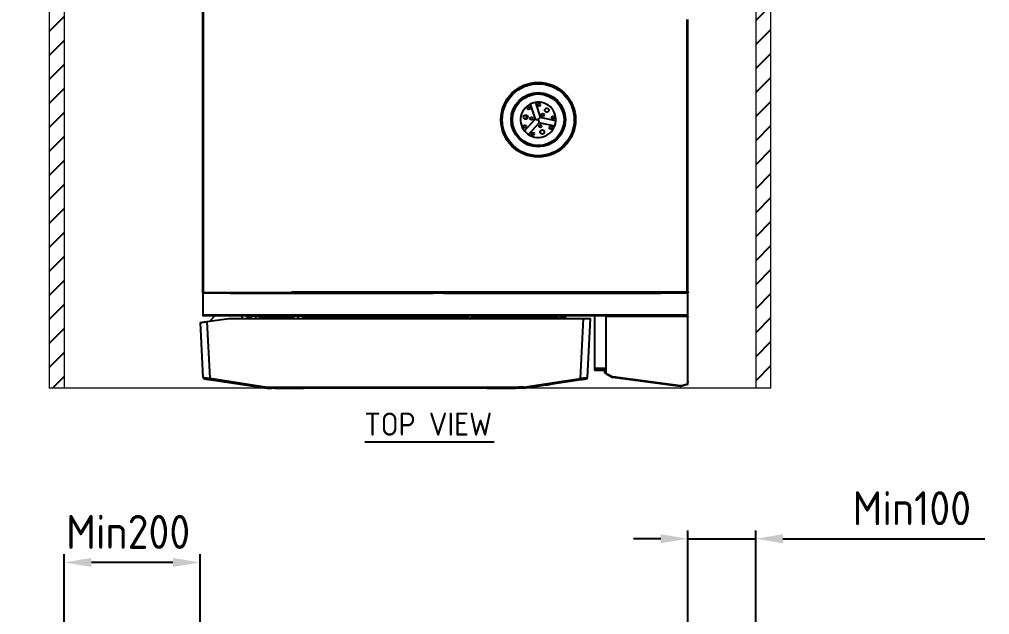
# Model space of a CAD drawing. Header units: millimetres. Extents: x 0 to 4395, y 0 to 3090.
# Drawn here: x 1574 to 3003, y 1479 to 2356 of the extents above; entities that cross this region are included whole.
import ezdxf

# ---------------------------------------------------------------- set-up
doc = ezdxf.new("R2010")
doc.units = ezdxf.units.MM
doc.header["$LTSCALE"] = 10
doc.header["$PDSIZE"] = -1
doc.linetypes.add('HIDDEN', pattern=[1.905, 1.27, -0.635])
doc.layers.add('D', color=102, linetype='Continuous')
doc.layers.add('H', color=2, linetype='HIDDEN')
doc.layers.add('S', color=4, linetype='Continuous', lineweight=15)
doc.styles.get("Standard").update_dxf_attribs({"font": 'KAIU.TTF'})
doc.styles.add('STU25', font='isocp2.shx')
doc.dimstyles.new('STU25', dxfattribs={"dimscale": 20, "dimtxt": 2.5, "dimasz": 2, "dimexe": 0.6, "dimexo": 1, "dimgap": 1, "dimtad": 1, "dimdsep": 46, "dimtxsty": 'STU25', "dimcen": 2, "dimazin": 2, "dimtfac": 1, "dimtmove": 0, "dimatfit": 3, "dimfxl": 0, "dimtolj": 1, "dimtzin": 0, "dimarcsym": 0})

# ---------------------------------------------------------------- blocks, each defined once
blk = doc.blocks.new('*D13')
at = {"layer": 'D', "color": 0, "lineweight": -2}
for p, q in [((1639.7, 1466.1), (1639.7, 1567.9)), ((1839.7, 1285.8), (1839.7, 1567.9)), ((1799.7, 1555.9), (1679.7, 1555.9))]:
    blk.add_line(p, q, dxfattribs=at)
at = {"layer": 'D', "color": 0}
for points in [[(1679.7, 1562.6), (1679.7, 1549.3), (1639.7, 1555.9)], [(1799.7, 1549.3), (1799.7, 1562.6), (1839.7, 1555.9)]]:
    blk.add_solid(points, dxfattribs=at)
at = {"layer": 'Defpoints', "color": 0}
for p in [(1639.7, 1555.9), (1639.7, 1446.1), (1839.7, 1265.8)]:
    blk.add_point(p, dxfattribs=at)
at = {"layer": 'D', "color": 0, "insert": (1733.8, 1600.9), "char_height": 50, "attachment_point": 5, "style": 'STU25'}
blk.add_mtext('\\A1;Min200', dxfattribs=at)
blk = doc.blocks.new('*D14')
at = {"layer": 'D', "color": 0, "lineweight": -2}
for p, q in [((2558.7, 1349.1), (2558.7, 1602.8)), ((2658.7, 1466.1), (2658.7, 1602.8)), ((2518.7, 1590.8), (2478.7, 1590.8)), ((2558.7, 1590.8), (2658.7, 1590.8)), ((2698.7, 1590.8), (2996.3, 1590.8))]:
    blk.add_line(p, q, dxfattribs=at)
at = {"layer": 'D', "color": 0}
for points in [[(2518.7, 1584.2), (2518.7, 1597.5), (2558.7, 1590.8)], [(2698.7, 1597.5), (2698.7, 1584.2), (2658.7, 1590.8)]]:
    blk.add_solid(points, dxfattribs=at)
at = {"layer": 'Defpoints', "color": 0}
for p in [(2658.7, 1590.8), (2658.7, 1446.1), (2558.7, 1329.1)]:
    blk.add_point(p, dxfattribs=at)
at = {"layer": 'D', "color": 0, "insert": (2888.8, 1635.8), "char_height": 50, "attachment_point": 5, "style": 'STU25'}
blk.add_mtext('\\A1;Min100', dxfattribs=at)
blk = doc.blocks.new('*D15')
at = {"layer": 'D', "color": 0, "lineweight": -2}
for p, q in [((1719.7, 2724.8), (1464.4, 2724.8)), ((1476.4, 2562), (1476.4, 2684.8)), ((1823.2, 2522), (1464.4, 2522)), ((1476.4, 2522), (1476.4, 2199.7))]:
    blk.add_line(p, q, dxfattribs=at)
at = {"layer": 'D', "color": 0}
for points in [[(1483.1, 2684.8), (1469.8, 2684.8), (1476.4, 2724.8)], [(1469.8, 2562), (1483.1, 2562), (1476.4, 2522)]]:
    blk.add_solid(points, dxfattribs=at)
at = {"layer": 'Defpoints', "color": 0}
for p in [(1476.4, 2724.8), (1739.7, 2724.8), (1843.2, 2522)]:
    blk.add_point(p, dxfattribs=at)
at = {"layer": 'D', "color": 0, "insert": (1431.4, 2312.2), "char_height": 50, "attachment_point": 5, "rotation": 90, "style": 'STU25'}
blk.add_mtext('\\A1;Min200', dxfattribs=at)

msp = doc.modelspace()

# ---------------------------------------------------------------- hatches: boundary and pattern name
at = {"layer": 'H', "ltscale": 5}
h = msp.add_hatch(dxfattribs=at)
h.set_pattern_fill('ANSI31', color=256, scale=200, style=0)
h.set_pattern_definition([(45, (193656.43, 13428.343), (-17.6776695, 17.6776695), [])])
h.paths.add_polyline_path([(1617.451, 2746.992), (1617.451, 1812.367), (1639.673, 1812.367), (1639.673, 2724.77), (2658.672, 2724.77), (2658.672, 1812.367), (2680.894, 1812.367), (2680.894, 2746.992)])

# ---------------------------------------------------------------- linework, layer by layer
at = {"color": 7, "linetype": 'Continuous', "lineweight": 25}
for p, q in [((1843.172, 2521.966), (1843.172, 1954.265)), ((1844.272, 2520.866), (1844.272, 1954.265)), ((2557.572, 1954.265), (2557.572, 2355.715)), ((2558.672, 2355.726), (2558.672, 2355.715)), ((2558.672, 1954.265), (2558.672, 2355.715)), ((2326.38, 2231.06), (2333.652, 2208.838)), ((2333.983, 2233.548), (2341.255, 2211.326)), ((2318.044, 2191.43), (2333.652, 2208.838)), ((2320.965, 2209.082), (2320.965, 2214.515)), ((2324, 2186.089), (2339.608, 2203.498)), ((2362.489, 2198.684), (2339.608, 2203.498)), ((2364.136, 2206.513), (2341.255, 2211.326)), ((1843.172, 1954.265), (1843.172, 1953.216)), ((2014.672, 1953.216), (1843.172, 1953.216)), ((1844.672, 1953.215), (1843.672, 1953.215)), ((1843.672, 1953.105), (1843.672, 1920.115)), ((1883.672, 1953.105), (1843.672, 1953.105)), ((1844.172, 1953.216), (1844.172, 1954.265)), ((1844.272, 1953.216), (1844.272, 1954.265)), ((1844.672, 1953.215), (1844.672, 1954.265)), ((1844.672, 1953.394), (1844.772, 1953.327)), ((1844.772, 1953.215), (1844.772, 1954.265)), ((1844.772, 1953.215), (2557.572, 1953.215)), ((1883.672, 1953.115), (1883.672, 1953.215)), ((2183.672, 1953.115), (1883.672, 1953.115)), ((1883.672, 1953.115), (1883.672, 1953.105)), ((1883.672, 1953.105), (2183.672, 1953.105)), ((1883.672, 1953.105), (1883.672, 1952.095)), ((2183.672, 1952.095), (1883.672, 1952.095)), ((1974.672, 1954.265), (1975.772, 1954.265)), ((1975.772, 1954.265), (2557.572, 1954.265)), ((2014.672, 1953.216), (2518.672, 1953.216)), ((2183.672, 1953.216), (2183.672, 1953.116)), ((2183.672, 1953.106), (2183.672, 1953.116)), ((2198.672, 1953.105), (2183.672, 1953.105)), ((2183.672, 1952.095), (2183.672, 1953.105)), ((2184.772, 1953.106), (2184.772, 1953.216)), ((2198.672, 1953.116), (2198.672, 1953.216)), ((2198.672, 1953.116), (2198.672, 1953.106)), ((2198.672, 1953.105), (2518.672, 1953.105)), ((2198.672, 1953.105), (2198.672, 1952.095)), ((2518.672, 1952.095), (2198.672, 1952.095)), ((2518.672, 1953.216), (2518.672, 1953.116)), ((2558.672, 1953.216), (2518.672, 1953.216)), ((2518.672, 1953.106), (2518.672, 1953.116)), ((2518.672, 1952.095), (2518.672, 1953.105)), ((2558.672, 1953.105), (2518.672, 1953.105)), ((2531.172, 1953.216), (2531.172, 1953.116)), ((2532.972, 1953.116), (2531.172, 1953.116)), ((2554.372, 1953.115), (2532.972, 1953.115)), ((2547.472, 1953.106), (2547.472, 1953.116)), ((2549.372, 1953.106), (2549.372, 1953.116)), ((2551.372, 1953.106), (2551.372, 1953.116)), ((2551.472, 1953.106), (2551.472, 1953.116)), ((2554.372, 1953.115), (2556.172, 1953.115)), ((2555.472, 1953.115), (2555.472, 1953.105)), ((2556.172, 1953.215), (2556.172, 1953.115)), ((2556.672, 1953.115), (2556.672, 1953.215)), ((2557.572, 1954.265), (2557.572, 1953.215)), ((2557.572, 1954.265), (2558.672, 1954.265)), ((2557.572, 1954.265), (2557.572, 1953.216)), ((2557.672, 1953.327), (2557.572, 1953.394)), ((2557.672, 1954.265), (2557.672, 1953.215)), ((2557.672, 1954.265), (2557.672, 1953.216)), ((2557.672, 1953.215), (2558.672, 1953.215)), ((2558.672, 1953.216), (2558.672, 1954.265)), ((2558.672, 1920.226), (2558.672, 1953.216)), ((2558.672, 1920.115), (2558.672, 1953.105)), ((1844.682, 1920.115), (1843.672, 1920.115)), ((2557.662, 1920.115), (1844.682, 1920.115)), ((1844.682, 1920.115), (1844.682, 1919.105)), ((2557.662, 1919.105), (1844.682, 1919.105)), ((1861.672, 1919.105), (1854.224, 1911.309)), ((1901.672, 1915.31), (1901.672, 1919.105)), ((1909.172, 1919.105), (1909.172, 1917.355)), ((1910.636, 1918.605), (1910.636, 1915.31)), ((1911.772, 1919.105), (1911.002, 1918.78)), ((1913.897, 1918.605), (1913.897, 1915.31)), ((1921.933, 1918.605), (1921.933, 1915.31)), ((1926.342, 1918.78), (1925.572, 1919.105)), ((1926.707, 1918.605), (1926.323, 1918.735)), ((1926.707, 1918.605), (1926.707, 1915.31)), ((1976.295, 1918.605), (1976.295, 1915.31)), ((1977.123, 1918.605), (1977.123, 1915.31)), ((1984.5, 1918.605), (1984.5, 1915.31)), ((1991.049, 1918.605), (1991.049, 1915.31)), ((2227.052, 1917.105), (2227.052, 1919.105)), ((2227.052, 1917.105), (2230.052, 1917.105)), ((2229.802, 1917.105), (2232.911, 1915.31)), ((2230.052, 1917.105), (2230.052, 1919.105)), ((2230.052, 1917.105), (2236.594, 1917.105)), ((2236.094, 1915.31), (2236.094, 1917.105)), ((2241.109, 1916.605), (2364.995, 1916.605)), ((2241.109, 1916.105), (2241.109, 1916.605)), ((2364.995, 1916.105), (2241.109, 1916.105)), ((2299.022, 1915.31), (2299.036, 1916.105)), ((2301.48, 1915.31), (2301.061, 1916.105)), ((2304.998, 1916.105), (2304.637, 1915.31)), ((2307.068, 1916.105), (2307.081, 1915.31)), ((2364.995, 1916.105), (2364.995, 1916.605)), ((2369.51, 1917.105), (2376.052, 1917.105)), ((2370.01, 1917.105), (2370.01, 1915.31)), ((2376.302, 1917.105), (2373.193, 1915.31)), ((2376.052, 1917.105), (2376.052, 1919.105)), ((2376.052, 1917.105), (2379.052, 1917.105)), ((2379.052, 1917.105), (2379.052, 1919.105)), ((2420.972, 1919.105), (2420.972, 1842.208)), ((2437.672, 1919.105), (2437.672, 1918.005)), ((2437.672, 1918.005), (2437.672, 1834.74)), ((2558.672, 1918.005), (2437.672, 1918.005)), ((2438.672, 1919.1), (2438.672, 1919.105)), ((2558.672, 1920.115), (2557.662, 1920.115)), ((2557.662, 1919.105), (2557.662, 1920.115)), ((2557.672, 1919.105), (2557.662, 1919.105)), ((2557.672, 1919.105), (2558.672, 1919.105)), ((2557.672, 1919.105), (2557.672, 1919.1)), ((2558.672, 1920.136), (2558.668, 1920.136)), ((2558.672, 1920.226), (2558.672, 1920.136)), ((2558.672, 1919.105), (2558.672, 1918.005)), ((2558.672, 1818.935), (2558.672, 1918.005)), ((1844.416, 1828.325), (1840.173, 1909.28)), ((1850.134, 1910.718), (1881.939, 1915.31)), ((1854.516, 1827.094), (1850.134, 1910.718)), ((1881.939, 1915.31), (2405.09, 1915.31)), ((2400.466, 1827.069), (2405.09, 1915.31)), ((2410.566, 1828.301), (2415.126, 1915.31)), ((2420.972, 1842.208), (2437.672, 1842.208)), ((2420.972, 1842.208), (2420.972, 1839.208)), ((2420.972, 1839.208), (2437.672, 1839.208)), ((2436.325, 1835.68), (2436.329, 1839.208)), ((2437.325, 1835.678), (2436.325, 1835.68)), ((2437.375, 1835.592), (2436.873, 1834.726)), ((2437.83, 1834.173), (2436.873, 1834.726)), ((2437.325, 1835.678), (2437.329, 1839.208)), ((2437.672, 1835.419), (2437.375, 1835.592)), ((2437.672, 1834.74), (2448.157, 1829.202)), ((2447.875, 1828.214), (2438.222, 1833.787)), ((1846.121, 1826.445), (1938.834, 1812.358)), ((1854.214, 1825.212), (1938.652, 1812.363)), ((1854.516, 1827.094), (1938.8, 1814.268)), ((2316.253, 1812.349), (2349.94, 1817.468)), ((2316.341, 1814.268), (2400.466, 1827.069)), ((2316.489, 1812.363), (2400.768, 1825.187)), ((2356.785, 1818.506), (2364.789, 1819.721)), ((2394.022, 1824.163), (2364.79, 1819.721)), ((2408.862, 1826.419), (2408.338, 1826.339)), ((2408.861, 1826.419), (2408.862, 1826.419)), ((2547.965, 1816.088), (2448.157, 1829.202)), ((2547.581, 1815.029), (2448.281, 1828.076)), ((2548.14, 1816.135), (2547.964, 1816.085)), ((2547.965, 1816.088), (2558.672, 1818.935)), ((2557.874, 1817.877), (2548.026, 1815.062)), ((2557.87, 1817.869), (2552.947, 1816.469)), ((2557.87, 1817.869), (2557.868, 1817.873)), ((2558.672, 1822.869), (2558.674, 1822.801)), ((2558.674, 1822.801), (2558.672, 1821.272)), ((1938.653, 1812.363), (1945.331, 1812.395)), ((1938.8, 1814.268), (1945.722, 1814.3)), ((1945.331, 1812.395), (1945.679, 1812.396)), ((2309.419, 1812.396), (1945.679, 1812.396)), ((1945.722, 1814.3), (2309.419, 1814.3)), ((2309.847, 1814.299), (2309.419, 1814.3)), ((2309.419, 1812.396), (2309.419, 1814.3)), ((2309.839, 1812.394), (2309.419, 1812.396)), ((2316.489, 1812.363), (2309.841, 1812.394)), ((2316.341, 1814.268), (2309.847, 1814.299))]:
    msp.add_line(p, q, dxfattribs=at)
at = {"color": 8, "linetype": 'Continuous', "lineweight": 25}
for p, q in [((2333.427, 1953.115), (2198.672, 1953.115)), ((2518.672, 1953.116), (2507.917, 1953.116)), ((2532.972, 1953.216), (2532.972, 1953.116)), ((2554.372, 1953.215), (2554.372, 1953.115)), ((2556.672, 1953.115), (2556.172, 1953.115)), ((1910.636, 1917.355), (1909.172, 1917.355)), ((1976.295, 1917.355), (1926.707, 1917.355)), ((2227.052, 1917.355), (1991.049, 1917.355)), ((2236.594, 1917.105), (2236.594, 1915.31)), ((2369.51, 1915.31), (2369.51, 1917.105)), ((2438.515, 1834.295), (2438.222, 1833.787)), ((2447.875, 1828.214), (2448.172, 1828.729)), ((2557.874, 1817.877), (2557.65, 1818.663)), ((2558.674, 1822.801), (2558.672, 1822.801)), ((1950.175, 1812.396), (1949.967, 1812.371)), ((2305.177, 1812.37), (2304.966, 1812.396)), ((2547.85, 1815.679), (2548.026, 1815.062))]:
    msp.add_line(p, q, dxfattribs=at)
at = {"color": 7, "linetype": 'Continuous', "lineweight": 25, "flags": 128}
for points in [[(2333.652, 2208.838), (2333.721, 2208.824), (2333.925, 2208.781), (2334.258, 2208.711), (2334.709, 2208.616), (2335.267, 2208.498), (2335.912, 2208.363), (2336.626, 2208.213), (2337.387, 2208.052), (2338.172, 2207.887)], [(2338.172, 2207.887), (2338.707, 2208.484), (2339.226, 2209.063), (2339.714, 2209.607), (2340.154, 2210.098), (2340.534, 2210.522), (2340.842, 2210.866), (2341.069, 2211.119), (2341.208, 2211.274), (2341.255, 2211.326)], [(2338.172, 2207.887), (2338.421, 2207.125), (2338.663, 2206.386), (2338.89, 2205.692), (2339.095, 2205.066), (2339.272, 2204.525), (2339.416, 2204.086), (2339.522, 2203.762), (2339.587, 2203.564), (2339.608, 2203.498)], [(2332.867, 1953.216), (2333.087, 1953.163), (2333.672, 1953.106)], [(2507.672, 1953.106), (2508.257, 1953.163), (2508.477, 1953.216)], [(1909.172, 1917.355), (1909.311, 1915.941), (1909.466, 1915.31)], [(1840.173, 1909.28), (1840.364, 1909.308), (1840.931, 1909.389), (1841.851, 1909.522), (1843.089, 1909.701), (1844.598, 1909.919), (1846.32, 1910.167), (1848.189, 1910.437), (1850.134, 1910.718)]]:
    msp.add_lwpolyline(points, dxfattribs=at)
at = {"color": 7, "linetype": 'Continuous', "lineweight": 25}
for centre, radius in [((2338.172, 2207.997), 55), ((2338.172, 2207.997), 53), ((2338.172, 2207.997), 40), ((2338.172, 2207.997), 39), ((2338.172, 2207.887), 38), ((2339.277, 2229.86), 2), ((2324.291, 2224.955), 2), ((2344.848, 2215.333), 2), ((2350.856, 2222.034), 3.05), ((2319.579, 2211.799), 3.05), ((2328.386, 2209.946), 2), ((2359.894, 2211.374), 2), ((2318.591, 2197.858), 2), ((2330.331, 2187.332), 2), ((2341.282, 2198.383), 2), ((2344.081, 2189.83), 3.05), ((2356.648, 2195.944), 2)]:
    msp.add_circle(centre, radius, dxfattribs=at)
for centre, radius, start, end in [((2338.172, 2207.887), 26, 108.120225, 228.120225), ((2338.172, 2207.887), 26, 348.120225, 108.120225), ((2338.172, 2207.887), 26, 228.120225, 348.120225), ((2554.682, 1953.115), 0.01, 180, 270), ((2556.682, 1953.115), 0.01, 180, 270), ((1844.682, 1920.115), 1.01, 180, 270), ((1844.682, 1920.115), 0.01, 180, 270), ((2438.772, 1918.005), 1.1, 90, 180), ((2557.572, 1918.005), 1.1, 0, 90), ((2557.662, 1920.115), 1.01, 270, 0), ((2557.662, 1920.115), 0.01, 270, 0), ((1860.672, 1889.105), 20, 169.108177, 196.891823), ((2437.425, 1835.678), 1.1, 179.92497, 239.92497), ((2437.425, 1835.678), 0.1, 179.92497, 239.92497), ((2438.772, 1834.74), 1.1, 180, 240), ((1846.423, 1828.43), 2.01, 183.012302, 261.344613), ((2408.559, 1828.406), 2.01, 278.655828, 356.99952), ((2408.559, 1828.406), 2.01, 278.654613, 357.000076), ((2448.425, 1829.167), 1.1, 240, 262.514756), ((2557.572, 1818.935), 1.1, 285.950137, 0), ((2547.724, 1816.12), 1.1, 262.514756, 285.950137)]:
    msp.add_arc(centre, radius, start, end, dxfattribs=at)
at = {"color": 8, "linetype": 'Continuous', "lineweight": 25}
for centre, radius, start, end in [((2243.328, 1913.12), 2.985, 90.015586, 132.804961), ((2248.449, 1915.345), 4.224, 169.634198, 180.474135), ((2357.657, 1915.345), 4.222, 359.523306, 10.368627), ((2362.776, 1913.12), 2.985, 47.1949, 89.984428)]:
    msp.add_arc(centre, radius, start, end, dxfattribs=at)
for centre, start_param, end_param in [((2241.109, 1913.105), 4.71238898, 5.6016321), ((2364.995, 1913.105), 3.82314587, 4.71238898)]:
    msp.add_ellipse(centre, major_axis=(-3.511, 0), ratio=0.99672905, start_param=start_param, end_param=end_param, dxfattribs=at)
at = {"color": 7, "linetype": 'Continuous', "lineweight": 25}
for centre, major_axis, ratio, start_param, end_param in [((2241.109, 1913.105), (3.013, 0), 0.99564525, 1.57079633, 2.31592597), ((2303.052, 1869.145), (-0.397, 54.38), 0.20674971, 0.52700453, 0.55531439), ((2303.052, 1869.145), (0.397, 54.38), 0.20674971, 5.72787092, 5.75618078), ((2364.995, 1913.105), (3.013, 0), 0.99564525, 0.82566668, 1.57079633)]:
    msp.add_ellipse(centre, major_axis=major_axis, ratio=ratio, start_param=start_param, end_param=end_param, dxfattribs=at)
for points, knots in [([(1844.172, 1954.266), (1844.189, 1954.241), (1844.222, 1954.191), (1844.255, 1954.241), (1844.272, 1954.266)], [0, 0, 0, 0, 0.49997974, 1, 1, 1, 1]), ([(1844.178, 1953.224), (1844.192, 1953.22), (1844.224, 1953.211), (1844.255, 1953.22), (1844.272, 1953.226)], [0, 0, 0, 0, 0.46896752, 1, 1, 1, 1]), ([(2557.572, 1954.266), (2557.589, 1954.241), (2557.622, 1954.191), (2557.655, 1954.241), (2557.672, 1954.266)], [0, 0, 0, 0, 0.50002026, 1, 1, 1, 1]), ([(2557.572, 1953.226), (2557.589, 1953.22), (2557.62, 1953.211), (2557.651, 1953.22), (2557.666, 1953.224)], [0, 0, 0, 0, 0.53118693, 1, 1, 1, 1]), ([(2558.672, 1954.492), (2558.739, 1954.475), (2558.924, 1954.429), (2559.122, 1954.353), (2559.155, 1954.294), (2559.172, 1954.265)], [0, 0, 0, 0, 0.22027288, 0.61014096, 1, 1, 1, 1]), ([(2559.172, 1954.265), (2559.155, 1954.129), (2559.122, 1953.856), (2558.924, 1953.542), (2558.739, 1953.433), (2558.672, 1953.394)], [0, 0, 0, 0, 0.389850594, 0.779709324, 1, 1, 1, 1]), ([(1910.636, 1918.605), (1911.065, 1918.791), (1911.935, 1919.168), (1913.039, 1919.015), (1913.688, 1918.705), (1913.897, 1918.605)], [0, 0, 0, 0, 0.3963969, 0.80506427, 1, 1, 1, 1]), ([(1913.897, 1918.605), (1914.953, 1918.791), (1917.097, 1919.168), (1919.818, 1919.015), (1921.417, 1918.705), (1921.933, 1918.605)], [0, 0, 0, 0, 0.39639545, 0.80506404, 1, 1, 1, 1]), ([(1921.933, 1918.605), (1922.14, 1918.675), (1922.921, 1918.938), (1924.322, 1919.154), (1925.716, 1918.94), (1926.507, 1918.673), (1926.707, 1918.605)], [0, 0, 0, 0, 0.13185122, 0.49685514, 0.87251376, 1, 1, 1, 1]), ([(1976.295, 1918.605), (1976.403, 1918.791), (1976.624, 1919.168), (1976.905, 1919.015), (1977.07, 1918.705), (1977.123, 1918.605)], [0, 0, 0, 0, 0.3963963, 0.80506356, 1, 1, 1, 1]), ([(1977.123, 1918.605), (1978.092, 1918.791), (1980.061, 1919.168), (1982.559, 1919.015), (1984.026, 1918.705), (1984.5, 1918.605)], [0, 0, 0, 0, 0.39639476, 0.80506498, 1, 1, 1, 1]), ([(1984.5, 1918.605), (1984.785, 1918.675), (1985.856, 1918.938), (1987.777, 1919.154), (1989.689, 1918.94), (1990.774, 1918.673), (1991.049, 1918.605)], [0, 0, 0, 0, 0.131850686, 0.49685561, 0.872514304, 1, 1, 1, 1]), ([(2293.356, 1916.105), (2293.634, 1916.06), (2294.128, 1915.981), (2294.67, 1915.514), (2294.907, 1915.31)], [0, 0, 0, 0, 0.56134413, 1, 1, 1, 1]), ([(2311.167, 1915.31), (2311.171, 1915.315), (2311.415, 1915.608), (2312.003, 1915.948), (2312.493, 1916.051), (2312.747, 1916.105)], [0, 0, 0, 0, 0.008009677, 0.485109924, 1, 1, 1, 1]), ([(2437.672, 1918.005), (2437.767, 1918.145), (2437.963, 1918.434), (2438.26, 1918.806), (2438.556, 1919.059), (2438.75, 1919.09), (2438.843, 1919.105)], [0, 0, 0, 0, 0.24280296, 0.5024785, 0.76220738, 1, 1, 1, 1]), ([(2557.501, 1919.105), (2557.596, 1919.089), (2557.792, 1919.057), (2558.089, 1918.799), (2558.385, 1918.429), (2558.579, 1918.142), (2558.672, 1918.005)], [0, 0, 0, 0, 0.24281611, 0.50248785, 0.76221302, 1, 1, 1, 1]), ([(2405.09, 1915.31), (2405.75, 1915.31), (2407.064, 1915.31), (2408.958, 1915.31), (2410.706, 1915.31), (2412.233, 1915.31), (2413.495, 1915.31), (2414.417, 1915.31), (2415.015, 1915.31), (2415.089, 1915.31), (2415.126, 1915.31)], [0, 0, 0, 0, 0.12555277, 0.24999326, 0.37503589, 0.50007345, 0.62512693, 0.7500802, 0.87469503, 1, 1, 1, 1]), ([(1844.416, 1828.325), (1844.536, 1827.853), (1844.776, 1826.909), (1845.697, 1826.595), (1846.158, 1826.438)], [0, 0, 0, 0, 0.50000006, 1, 1, 1, 1]), ([(1844.416, 1828.325), (1844.454, 1828.314), (1844.529, 1828.292), (1845.129, 1828.206), (1846.06, 1828.083), (1847.174, 1827.945), (1848.324, 1827.806), (1849.422, 1827.676), (1850.781, 1827.518), (1852.489, 1827.321), (1853.81, 1827.173), (1854.516, 1827.094)], [0, 0, 0, 0, 0.12460201, 0.24874474, 0.37176088, 0.49787315, 0.5779621, 0.66146664, 0.74840671, 0.86550156, 1, 1, 1, 1]), ([(1846.12, 1826.443), (1846.151, 1826.439), (1846.212, 1826.429), (1846.698, 1826.355), (1847.454, 1826.24), (1848.812, 1826.034), (1851.067, 1825.691), (1853.164, 1825.371), (1854.214, 1825.212)], [0, 0, 0, 0, 0.12504843, 0.25011108, 0.37523122, 0.50044946, 0.75003033, 1, 1, 1, 1]), ([(1854.516, 1827.094), (1854.478, 1826.844), (1854.401, 1826.344), (1854.303, 1825.725), (1854.233, 1825.294), (1854.22, 1825.239), (1854.214, 1825.212)], [0, 0, 0, 0, 0.24999542, 0.49999232, 0.75000074, 1, 1, 1, 1]), ([(2349.939, 1817.469), (2350.198, 1817.508), (2350.997, 1817.629), (2352.594, 1817.871), (2354.638, 1818.18), (2356.066, 1818.397), (2356.784, 1818.506)], [0, 0, 0, 0, 0.13802951, 0.42577387, 0.71085544, 1, 1, 1, 1]), ([(2396.198, 1824.494), (2396.049, 1824.471), (2395.753, 1824.426), (2395.213, 1824.344), (2394.631, 1824.256), (2394.225, 1824.194), (2394.023, 1824.163)], [0, 0, 0, 0, 0.24974227, 0.49968164, 0.74979424, 1, 1, 1, 1]), ([(2408.338, 1826.339), (2407.452, 1826.204), (2405.746, 1825.944), (2403.625, 1825.622), (2402.015, 1825.377), (2400.825, 1825.195), (2399.518, 1824.997), (2398.444, 1824.833), (2397.622, 1824.708), (2397.072, 1824.624), (2396.582, 1824.55), (2396.257, 1824.5), (2396.217, 1824.494), (2396.2, 1824.492)], [0, 0, 0, 0, 0.14103322, 0.27129173, 0.35220803, 0.42831514, 0.49960629, 0.62648332, 0.69057374, 0.74982935, 0.82727252, 0.92377943, 1, 1, 1, 1]), ([(2400.466, 1827.069), (2400.946, 1827.123), (2401.868, 1827.226), (2403.164, 1827.374), (2404.603, 1827.54), (2406.128, 1827.718), (2407.669, 1827.904), (2408.922, 1828.059), (2409.853, 1828.181), (2410.452, 1828.268), (2410.528, 1828.29), (2410.566, 1828.301)], [0, 0, 0, 0, 0.09169266, 0.17562976, 0.2518156, 0.38081188, 0.5021273, 0.62823642, 0.75125488, 0.87539693, 1, 1, 1, 1]), ([(2400.466, 1827.069), (2400.504, 1826.819), (2400.581, 1826.319), (2400.679, 1825.701), (2400.749, 1825.27), (2400.762, 1825.215), (2400.768, 1825.187)], [0, 0, 0, 0, 0.24999754, 0.49999425, 0.75000226, 1, 1, 1, 1]), ([(2400.768, 1825.187), (2401.818, 1825.347), (2403.915, 1825.666), (2406.17, 1826.009), (2407.528, 1826.216), (2408.284, 1826.331), (2408.77, 1826.405), (2408.831, 1826.414), (2408.861, 1826.419)], [0, 0, 0, 0, 0.24997385, 0.49955473, 0.62477191, 0.74989062, 0.87495071, 1, 1, 1, 1]), ([(2448.281, 1828.076), (2448.261, 1828.096), (2448.221, 1828.134), (2448.187, 1828.395), (2448.168, 1828.765), (2448.161, 1829.056), (2448.157, 1829.202)], [0, 0, 0, 0, 0.25000182, 0.500000146, 0.750018004, 1, 1, 1, 1]), ([(2547.965, 1816.088), (2547.926, 1815.948), (2547.848, 1815.668), (2547.741, 1815.315), (2547.647, 1815.071), (2547.603, 1815.043), (2547.581, 1815.029)], [0, 0, 0, 0, 0.250015411, 0.500002123, 0.749999016, 1, 1, 1, 1]), ([(2558.329, 1818.139), (2558.281, 1818.095), (2558.174, 1817.997), (2558.017, 1817.919), (2557.894, 1817.875), (2557.878, 1817.871), (2557.87, 1817.869)], [0, 0, 0, 0, 0.19986898, 0.45172237, 0.72542603, 1, 1, 1, 1]), ([(1938.834, 1812.363), (1938.745, 1812.363), (1938.559, 1812.363), (1938.62, 1812.363), (1938.652, 1812.363)], [0, 0, 0, 0, 0.48018183, 1, 1, 1, 1]), ([(1938.653, 1812.363), (1938.656, 1812.39), (1938.662, 1812.447), (1938.695, 1812.868), (1938.733, 1813.365), (1938.768, 1813.837), (1938.789, 1814.119), (1938.8, 1814.268)], [0, 0, 0, 0, 0.247326266, 0.501870446, 0.72072806, 0.852295332, 1, 1, 1, 1]), ([(1949.899, 1812.363), (1948.404, 1812.363), (1945.417, 1812.363), (1942.244, 1812.363), (1940.259, 1812.363), (1939.26, 1812.363), (1938.988, 1812.363), (1938.852, 1812.363)], [0, 0, 0, 0, 0.20062655, 0.40081383, 0.60065659, 0.80033993, 1, 1, 1, 1]), ([(1945.681, 1812.396), (1945.684, 1812.423), (1945.691, 1812.477), (1945.702, 1812.912), (1945.712, 1813.54), (1945.719, 1814.047), (1945.722, 1814.3)], [0, 0, 0, 0, 0.24999684, 0.49999262, 0.75000096, 1, 1, 1, 1]), ([(1949.9, 1812.363), (1949.93, 1812.361), (1949.995, 1812.357), (1950.145, 1812.355), (1950.342, 1812.356), (1950.583, 1812.358), (1950.849, 1812.36), (1951.14, 1812.362), (1951.451, 1812.364), (1951.833, 1812.364), (1952.225, 1812.364), (1952.568, 1812.364), (1952.783, 1812.363), (1953.022, 1812.363), (1953.285, 1812.363), (1953.576, 1812.363), (1953.792, 1812.362), (1953.99, 1812.362), (1954.309, 1812.362), (1955.029, 1812.362), (1956.338, 1812.363), (1957.92, 1812.363), (1959.548, 1812.363), (1960.927, 1812.363), (1962.339, 1812.363), (1963.877, 1812.363), (1965.557, 1812.363), (1967.397, 1812.363), (1969.289, 1812.363), (1971.223, 1812.363), (1973.184, 1812.363), (1975.162, 1812.363), (1976.936, 1812.364), (1978.694, 1812.364), (1980.635, 1812.363), (1983.072, 1812.361), (1985.548, 1812.359), (1987.881, 1812.358), (1989.973, 1812.359), (1991.385, 1812.363), (1992.085, 1812.365)], [0, 0, 0, 0, 0.01822718, 0.03912907, 0.06273142, 0.08343299, 0.10418013, 0.12500131, 0.1403023, 0.16116735, 0.18952358, 0.19822283, 0.20746345, 0.21725491, 0.2276069, 0.23852942, 0.25003107, 0.25100793, 0.2592411, 0.28276103, 0.32109334, 0.37506057, 0.40723861, 0.43886178, 0.46983247, 0.50006043, 0.53619093, 0.57239578, 0.60854643, 0.64450584, 0.68014461, 0.71536973, 0.75008901, 0.7731371, 0.80656305, 0.84975383, 0.89673688, 0.93065793, 0.96565753, 1, 1, 1, 1]), ([(2127.571, 1812.366), (2118.538, 1812.366), (2100.469, 1812.366), (2073.365, 1812.366), (2046.259, 1812.367), (2019.121, 1812.367), (2001.112, 1812.368), (1992.088, 1812.368)], [0, 0, 0, 0, 0.19942644, 0.39896388, 0.59873647, 0.7989409, 1, 1, 1, 1]), ([(2263.092, 1812.373), (2260.731, 1812.37), (2255.706, 1812.364), (2247.701, 1812.36), (2238.777, 1812.36), (2229.585, 1812.365), (2217.808, 1812.371), (2203.844, 1812.374), (2182.852, 1812.37), (2157.462, 1812.367), (2137.532, 1812.366), (2127.571, 1812.366)], [0, 0, 0, 0, 0.05262136, 0.11200799, 0.17816001, 0.25094994, 0.31603731, 0.43921473, 0.56008178, 0.78014299, 1, 1, 1, 1]), ([(2263.092, 1812.363), (2265.448, 1812.363), (2270.317, 1812.363), (2276.798, 1812.363), (2282.491, 1812.363), (2287.298, 1812.363), (2291.435, 1812.363), (2294.849, 1812.363), (2297.572, 1812.363), (2299.881, 1812.363), (2301.952, 1812.363), (2303.585, 1812.363), (2304.659, 1812.363), (2305.047, 1812.363), (2305.24, 1812.363)], [0, 0, 0, 0, 0.11638664, 0.24039883, 0.32783166, 0.41769575, 0.50814407, 0.57521378, 0.6408404, 0.7045631, 0.76634343, 0.84593139, 0.92345777, 1, 1, 1, 1]), ([(2316.489, 1812.363), (2316.498, 1812.363), (2316.515, 1812.363), (2316.539, 1812.363), (2316.049, 1812.363), (2314.805, 1812.362), (2312.796, 1812.362), (2309.65, 1812.362), (2306.713, 1812.362), (2305.244, 1812.362)], [0, 0, 0, 0, 0.18661012, 0.37313139, 0.55957885, 0.66946129, 0.77943531, 0.8895986, 1, 1, 1, 1]), ([(2309.837, 1812.394), (2309.837, 1812.422), (2309.838, 1812.476), (2309.84, 1812.911), (2309.844, 1813.539), (2309.846, 1814.046), (2309.848, 1814.299)], [0, 0, 0, 0, 0.24999799, 0.50000765, 0.75000739, 1, 1, 1, 1]), ([(2316.341, 1814.268), (2316.352, 1814.12), (2316.373, 1813.838), (2316.408, 1813.367), (2316.446, 1812.869), (2316.48, 1812.447), (2316.486, 1812.391), (2316.488, 1812.363)], [0, 0, 0, 0, 0.14733955, 0.2786145, 0.4971669, 0.75218794, 1, 1, 1, 1])]:
    msp.add_open_spline(points, degree=3, knots=knots, dxfattribs=at)
at = {"layer": 'D'}
msp.add_line((2082.451, 1733.527), (2273.29, 1733.527), dxfattribs=at)
at = {"layer": 'S', "linetype": 'Continuous'}
for p, q in [((1617.451, 2746.992), (1617.451, 1812.367)), ((2680.894, 1812.367), (2680.894, 2746.992)), ((1639.673, 2724.77), (1639.673, 1812.367)), ((2658.672, 2724.77), (2658.672, 1812.367)), ((2680.894, 1812.367), (1617.451, 1812.367))]:
    msp.add_line(p, q, dxfattribs=at)

# ---------------------------------------------------------------- texts
at = {"layer": 'D', "color": 11, "insert": (2081.995, 1776.623), "char_height": 34, "attachment_point": 1}
msp.add_mtext('{\\Fisocp2|c136;TOP VIEW}', dxfattribs=at)

# ---------------------------------------------------------------- dimensions: what is measured, and where the dimension line sits
at = {"layer": 'D'}
dim = msp.add_linear_dim(base=(1476.419, 2724.77), p1=(1843.172, 2521.966), p2=(1739.673, 2724.77), angle=90, text='Min200', dimstyle='STU25', override={"dimtxsty": 'STU25'}, dxfattribs=at)
dim.commit()
dim.dimension.update_dxf_attribs({"geometry": '*D15', "text_midpoint": (1476.419, 2312.18), "dimtype": 160})
for base, p1, p2, picture, middle in [((2658.672, 1590.825), (2558.672, 1329.133), (2658.672, 1446.133), '*D14', (2888.762, 1590.825)), ((1639.673, 1555.918), (1839.673, 1265.813), (1639.673, 1446.133), '*D13', (1733.786, 1555.918))]:
    dim = msp.add_linear_dim(base=base, p1=p1, p2=p2, text='Min<>', dimstyle='STU25', dxfattribs=at)
    dim.commit()
    dim.dimension.update_dxf_attribs({"geometry": picture, "text_midpoint": middle, "dimtype": 160})

doc.saveas('drawing.dxf')
